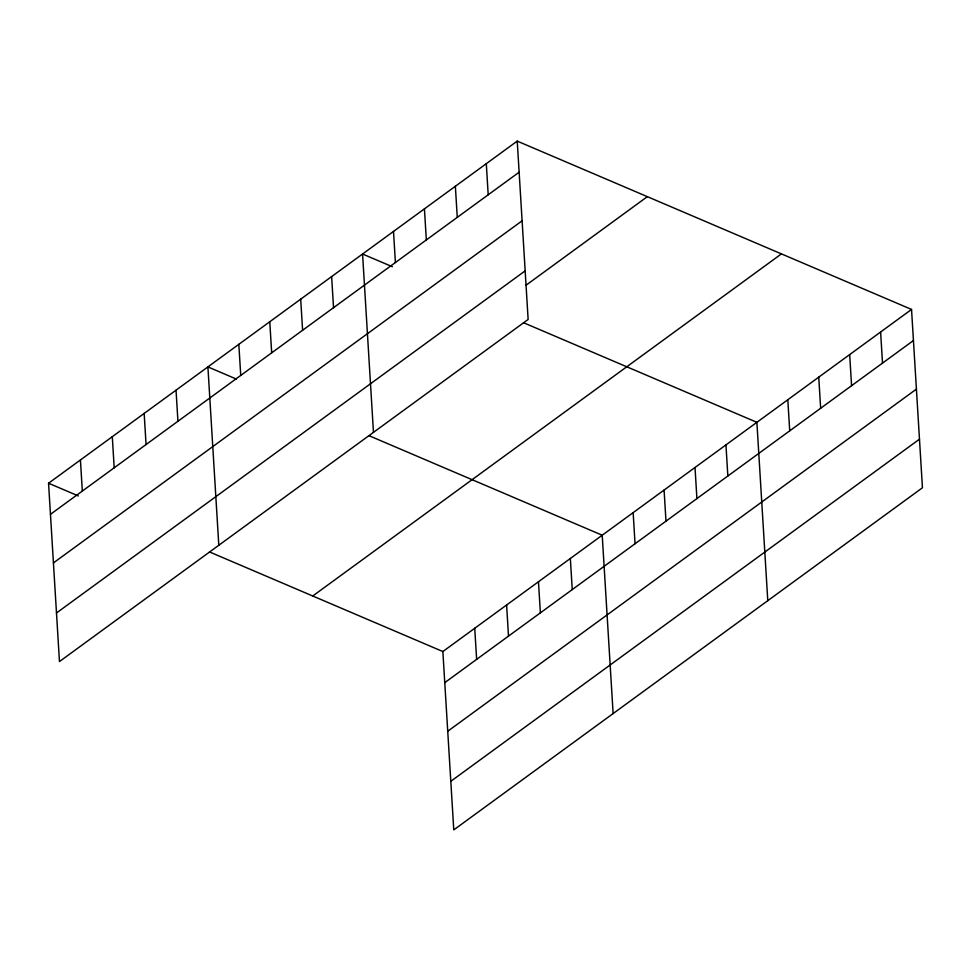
<?xml version="1.0" encoding="UTF-8"?>
<svg xmlns="http://www.w3.org/2000/svg" width="971" height="971" viewBox="0 0 971 971"><rect width="100%" height="100%" fill="white"/><g stroke="black" fill="none" stroke-linecap="round" stroke-linejoin="round"><path stroke-width="1.46" d="M517.227 141.111L528.139 319.459L59.462 661.567L48.55 483.23L517.227 141.111L911.538 309.433L922.45 487.77L453.773 829.889L442.861 651.541L911.538 309.433M50.456 514.327L519.133 172.207M53.429 562.913L522.107 220.805M56.488 612.98L525.165 270.86M526.003 285.243L647.354 196.652M312.735 596L781.424 253.892M444.767 682.637L913.444 340.53M447.74 731.236L916.418 389.116M450.799 781.303L919.476 439.183M392.381 266.734L362.559 254.014L373.471 432.35M523.527 322.712L756.882 422.324L767.782 600.673M236.366 379.054L207.903 366.904L218.803 545.253M368.859 435.615L602.214 535.227L613.126 713.564M48.55 483.23L78.372 495.95M209.505 551.929L442.861 651.541M880.612 332.009L882.505 363.105M849.674 354.585L851.579 385.693M818.747 377.173L820.641 408.269M787.809 399.749L789.714 430.845M725.944 444.912L727.849 476.008M695.018 467.488L696.911 498.584M664.079 490.064L665.985 521.172M633.153 512.652L635.046 543.748M570.341 558.495L572.247 589.591M538.468 581.75L540.374 612.847M486.301 163.686L488.195 194.795M506.607 605.018L508.501 636.114M455.363 186.274L457.268 217.37M474.734 628.286L476.64 659.382M424.436 208.85L426.33 239.946M393.498 231.426L395.403 262.534M331.633 276.589L333.539 307.686M300.694 299.165L302.6 330.261M269.768 321.753L271.674 352.849M238.83 344.329L240.735 375.425M176.03 390.172L177.936 421.268M144.157 413.44L146.063 444.536M112.296 436.695L114.19 467.791M80.423 459.963L82.317 491.059"/></g></svg>
